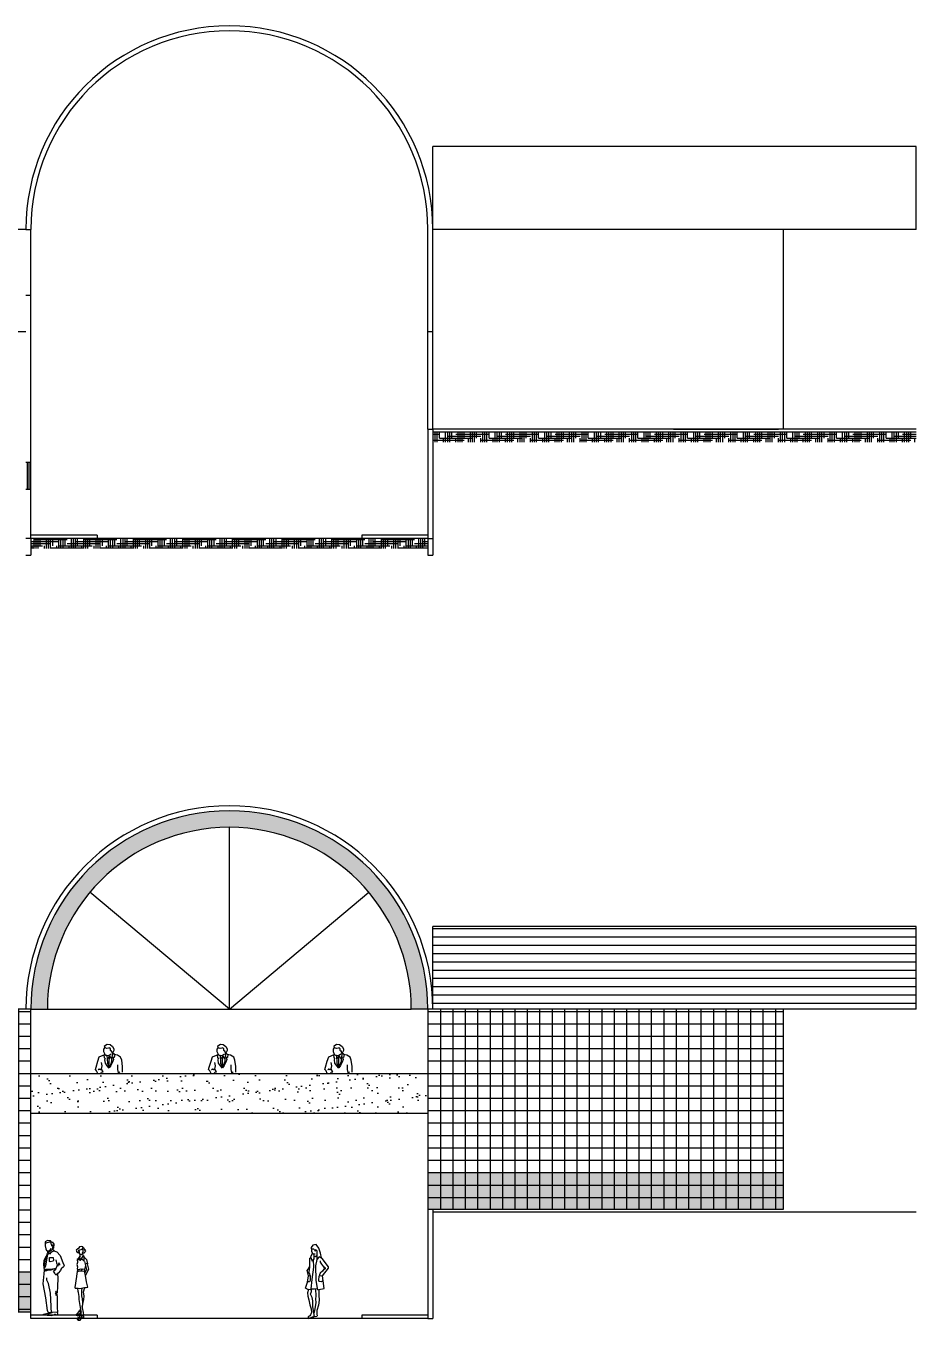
# Model space of a CAD drawing. Extents: x -151 to -2, y -18 to 162.
# Drawn here: x -46.49 to -19.58, y 43.12 to 82.25 of the extents above; entities that cross this region are included whole.
import ezdxf

# ---------------------------------------------------------------- set-up
doc = ezdxf.new("R2010")
doc.units = 0
doc.header["$MEASUREMENT"] = 0
for name, color, linetype in [('ALVENARIA', 7, 'CONTINUOUS'), ('ALVENARIA1', 44, 'CONTINUOUS'), ('ALVENARIA1A', 3, 'CONTINUOUS'), ('COBERTURA', 6, 'CONTINUOUS'), ('GENTE', 1, 'CONTINUOUS'), ('HATCH', 30, 'CONTINUOUS'), ('JAPOR', 142, 'CONTINUOUS')]:
    doc.layers.add(name, color=color, linetype=linetype)
pattern_1 = [(0, (-127.492145, -79.21783), (0.25, 0.0625), [1, -0.5]), (90, (-127.492145, -79.21783), (-0.0625, -0.25), [1, -0.5])]
pattern_2 = [(0, (-226.70202, -102.7953), (0, 0.375), []), (90, (-226.70202, -102.7953), (-0.375, 2e-17), [])]

msp = doc.modelspace()

# ---------------------------------------------------------------- hatches: boundary and pattern name
at = {"layer": 'ALVENARIA1A', "linetype": 'Continuous'}
msp.add_hatch(color=256, dxfattribs=at).paths.add_polyline_path([(-46.341, 52.518), (-45.841, 52.518, -1), (-34.841, 52.518), (-34.341, 52.518, 1)])
at = {"layer": 'COBERTURA', "linetype": 'Continuous'}
h = msp.add_hatch(dxfattribs=at)
h.set_pattern_fill('LINE', color=256, scale=2, style=0)
h.set_pattern_definition([(0, (-226.70202, -102.7953), (0, 0.25), [])])
h.paths.add_polyline_path([(-34.191, 55.018), (-34.191, 52.518), (-23.591, 52.518), (-19.583, 52.518), (-19.583, 55.018)])
at = {"layer": 'HATCH', "linetype": 'Continuous'}
h = msp.add_hatch(dxfattribs=at)
h.set_pattern_fill('HOUND', color=256, style=0)
h.set_pattern_definition(pattern_1)
h.paths.add_polyline_path([(-19.583, 69.96), (-34.191, 69.96), (-34.191, 69.66), (-19.583, 69.66)])
h = msp.add_hatch(dxfattribs=at)
h.set_pattern_fill('HOUND', color=256, style=0)
h.set_pattern_definition(pattern_1)
h.paths.add_polyline_path([(-34.341, 66.75), (-46.341, 66.75), (-46.341, 66.45), (-34.341, 66.45)])
h = msp.add_hatch(dxfattribs=at)
h.set_pattern_fill('NET', color=256, scale=3, style=0)
h.set_pattern_definition(pattern_2)
h.paths.add_polyline_path([(-46.341, 52.518), (-57.091, 52.518), (-57.091, 43.373), (-46.341, 43.373)])
h = msp.add_hatch(dxfattribs=at)
h.set_pattern_fill('NET', color=256, scale=3, style=0)
h.set_pattern_definition(pattern_2)
h.paths.add_polyline_path([(-34.341, 52.518), (-34.341, 46.473), (-23.591, 46.473), (-23.591, 52.518)])
h = msp.add_hatch(dxfattribs=at)
h.set_pattern_fill('AR-SAND', color=256, scale=0.3, style=0)
h.set_pattern_definition([(37.5, (-226.702, -102.7953), (-0.018898, 0.5780471), [0, -0.456, 0, -0.51, 0, -0.4875]), (7.5, (-226.702, -102.7953), (0.530933, 0.8466438), [0, -0.246, 0, -0.411, 0, -0.1575]), (327.5, (-227.071, -102.7953), (0.9342426, 0.0016977), [0, -0.15, 0, -0.54, 0, -0.705]), (317.5, (-227.071, -102.7953), (0.901838, 0.2633027), [0, -0.075, 0, -0.354, 0, -0.405])])
h.paths.add_polyline_path([(-46.341, 50.573), (-46.341, 49.373), (-34.341, 49.373), (-34.341, 50.573)])
for points in [[(-23.591, 47.58), (-34.341, 47.58), (-34.341, 46.473), (-23.591, 46.473)], [(-57.091, 44.58), (-57.091, 43.373), (-46.341, 43.373), (-46.341, 44.58)]]:
    msp.add_hatch(color=256, dxfattribs=at).paths.add_polyline_path(points)

# ---------------------------------------------------------------- linework, layer by layer
at = {"layer": 'ALVENARIA'}
for p, q in [((-46.341, 74.095), (-46.491, 74.095)), ((-46.341, 69.05), (-46.341, 74.095)), ((-46.491, 72.995), (-56.941, 72.995)), ((-34.191, 72.995), (-34.341, 72.995)), ((-34.341, 70.05), (-34.341, 72.995)), ((-34.191, 70.05), (-34.191, 72.995)), ((-34.341, 70.05), (-34.191, 70.05)), ((-19.583, 70.05), (-34.191, 70.05)), ((-46.341, 69.05), (-46.491, 69.05)), ((-46.341, 68.232), (-46.491, 68.232)), ((-46.341, 66.75), (-46.341, 68.232)), ((-46.341, 66.75), (-46.491, 66.75)), ((-46.341, 50.573), (-34.327, 50.573)), ((-46.341, 49.373), (-34.341, 49.373))]:
    msp.add_line(p, q, dxfattribs=at)
at = {"layer": 'ALVENARIA', "linetype": 'Continuous'}
for points in [[(-57.091, 43.373), (-46.341, 43.373), (-46.341, 52.518), (-57.091, 52.518)], [(-34.341, 46.473), (-23.591, 46.473), (-23.591, 52.518), (-34.341, 52.518)]]:
    msp.add_lwpolyline(points, close=True, dxfattribs=at)
at = {"layer": 'ALVENARIA1', "linetype": 'Continuous'}
for p, q in [((-46.341, 74.095), (-46.341, 76.095)), ((-46.341, 66.75), (-46.341, 66.25)), ((-34.341, 66.75), (-34.341, 66.25)), ((-34.191, 66.75), (-34.191, 66.25)), ((-46.491, 66.25), (-46.341, 66.25)), ((-34.341, 66.25), (-34.191, 66.25)), ((-46.341, 43.173), (-46.341, 43.373))]:
    msp.add_line(p, q, dxfattribs=at)
at = {"layer": 'ALVENARIA1'}
for p, q in [((-23.591, 70.05), (-23.591, 76.095)), ((-26.913, 70.05), (-23.741, 70.05)), ((-19.583, 69.96), (-34.191, 69.96)), ((-44.341, 66.85), (-46.341, 66.85)), ((-34.341, 66.75), (-46.341, 66.75)), ((-44.341, 66.85), (-44.341, 66.75)), ((-36.341, 66.85), (-36.341, 66.75)), ((-34.341, 66.85), (-36.341, 66.85)), ((-19.583, 46.383), (-34.191, 46.383)), ((-44.341, 43.273), (-46.341, 43.273)), ((-34.341, 43.173), (-46.341, 43.173)), ((-44.341, 43.273), (-44.341, 43.173)), ((-34.341, 43.273), (-36.341, 43.273)), ((-36.341, 43.273), (-36.341, 43.173))]:
    msp.add_line(p, q, dxfattribs=at)
at = {"layer": 'ALVENARIA1A', "linetype": 'Continuous'}
for p, q in [((-46.491, 76.095), (-46.341, 76.095)), ((-40.341, 52.518), (-40.341, 58.018)), ((-40.341, 52.518), (-44.554, 56.053)), ((-40.341, 52.518), (-36.127, 56.053)), ((-46.341, 52.518), (-45.841, 52.518)), ((-45.841, 52.518), (-34.841, 52.518)), ((-34.341, 52.518), (-34.841, 52.518))]:
    msp.add_line(p, q, dxfattribs=at)
at = {"layer": 'ALVENARIA1A'}
for p, q in [((-34.341, 72.995), (-34.341, 76.095)), ((-34.191, 72.995), (-34.191, 76.095)), ((-34.341, 72.995), (-34.341, 74.095)), ((-34.341, 73.15), (-34.341, 74.095)), ((-34.191, 72.995), (-34.191, 74.095)), ((-34.191, 73.15), (-34.191, 74.095)), ((-34.341, 70.05), (-34.341, 66.75)), ((-34.191, 70.05), (-34.191, 66.75)), ((-34.341, 66.75), (-34.191, 66.75)), ((-34.341, 46.473), (-34.341, 43.173)), ((-34.191, 46.473), (-34.191, 43.173)), ((-34.341, 43.173), (-34.191, 43.173))]:
    msp.add_line(p, q, dxfattribs=at)
at = {"layer": 'ALVENARIA1A', "linetype": 'Continuous'}
for centre, radius in [((-40.341, 76.095), 6.15), ((-40.341, 76.095), 6), ((-40.341, 52.518), 6.15), ((-40.341, 52.518), 6), ((-40.341, 52.518), 5.5)]:
    msp.add_arc(centre, radius, 0, 180, dxfattribs=at)
at = {"layer": 'COBERTURA'}
for p, q in [((-19.583, 78.595), (-34.191, 78.595)), ((-19.583, 76.095), (-19.583, 78.595)), ((-46.491, 76.095), (-62.091, 76.095)), ((-19.583, 76.095), (-34.191, 76.095)), ((-19.583, 55.018), (-34.191, 55.018)), ((-19.583, 52.518), (-19.583, 55.018)), ((-19.583, 52.518), (-23.591, 52.518))]:
    msp.add_line(p, q, dxfattribs=at)
at = {"layer": 'COBERTURA', "linetype": 'Continuous'}
for p, q in [((-34.191, 76.095), (-34.191, 78.595)), ((-34.191, 52.518), (-34.191, 55.018))]:
    msp.add_line(p, q, dxfattribs=at)
at = {"layer": 'GENTE'}
for p, q in [((-44.106, 51.364), (-44.142, 51.311)), ((-44.142, 51.311), (-44.142, 51.241)), ((-44.115, 51.417), (-44.036, 51.462)), ((-44.097, 51.347), (-44.115, 51.417)), ((-44.044, 51.329), (-44.097, 51.347)), ((-43.991, 51.338), (-44.044, 51.329)), ((-44.036, 51.462), (-43.947, 51.453)), ((-43.956, 51.356), (-43.991, 51.338)), ((-43.929, 51.32), (-43.956, 51.356)), ((-43.947, 51.453), (-43.868, 51.391)), ((-43.929, 51.267), (-43.929, 51.32)), ((-43.912, 51.25), (-43.929, 51.267)), ((-43.912, 51.267), (-43.912, 51.25)), ((-43.894, 51.241), (-43.912, 51.267)), ((-43.868, 51.391), (-43.832, 51.32)), ((-43.832, 51.267), (-43.868, 51.188)), ((-43.832, 51.32), (-43.832, 51.267)), ((-40.683, 51.364), (-40.719, 51.311)), ((-40.719, 51.311), (-40.719, 51.241)), ((-40.692, 51.417), (-40.612, 51.462)), ((-40.674, 51.347), (-40.692, 51.417)), ((-40.621, 51.329), (-40.674, 51.347)), ((-40.568, 51.338), (-40.621, 51.329)), ((-40.612, 51.462), (-40.524, 51.453)), ((-40.533, 51.356), (-40.568, 51.338)), ((-40.506, 51.32), (-40.533, 51.356)), ((-40.524, 51.453), (-40.445, 51.391)), ((-40.506, 51.267), (-40.506, 51.32)), ((-40.489, 51.25), (-40.506, 51.267)), ((-40.489, 51.267), (-40.489, 51.25)), ((-40.471, 51.241), (-40.489, 51.267)), ((-40.445, 51.391), (-40.409, 51.32)), ((-40.409, 51.267), (-40.445, 51.188)), ((-40.409, 51.32), (-40.409, 51.267)), ((-37.168, 51.364), (-37.204, 51.311)), ((-37.204, 51.311), (-37.204, 51.241)), ((-37.177, 51.417), (-37.098, 51.462)), ((-37.16, 51.347), (-37.177, 51.417)), ((-37.107, 51.329), (-37.16, 51.347)), ((-37.054, 51.338), (-37.107, 51.329)), ((-37.098, 51.462), (-37.009, 51.453)), ((-37.018, 51.356), (-37.054, 51.338)), ((-36.992, 51.32), (-37.018, 51.356)), ((-37.009, 51.453), (-36.93, 51.391)), ((-36.992, 51.267), (-36.992, 51.32)), ((-36.974, 51.25), (-36.992, 51.267)), ((-36.974, 51.267), (-36.974, 51.25)), ((-36.956, 51.241), (-36.974, 51.267)), ((-36.93, 51.391), (-36.895, 51.32)), ((-36.895, 51.267), (-36.93, 51.188)), ((-36.895, 51.32), (-36.895, 51.267)), ((-44.371, 50.772), (-44.318, 50.949)), ((-44.318, 50.949), (-44.274, 51.082)), ((-44.274, 51.082), (-44.106, 51.152)), ((-44.186, 50.808), (-44.203, 50.905)), ((-44.142, 51.241), (-44.106, 51.161)), ((-44.115, 51.152), (-44.133, 51.126)), ((-44.133, 51.126), (-44.124, 51.055)), ((-44.124, 51.055), (-44.097, 51.029)), ((-44.097, 51.029), (-44.115, 50.993)), ((-44.115, 50.993), (-44.097, 50.887)), ((-44.106, 51.152), (-44.071, 51.135)), ((-44.097, 50.887), (-44.044, 50.808)), ((-44.071, 51.135), (-44.044, 51.126)), ((-44.044, 51.126), (-43.983, 51.117)), ((-44.044, 51.126), (-44.027, 50.887)), ((-43.965, 51.099), (-44.036, 51.02)), ((-44.027, 50.887), (-43.974, 50.755)), ((-43.983, 51.117), (-43.912, 51.17)), ((-43.974, 50.905), (-43.965, 51.099)), ((-43.974, 50.746), (-43.974, 50.905)), ((-43.965, 51.099), (-43.903, 51.02)), ((-43.903, 50.94), (-43.938, 50.843)), ((-43.868, 50.914), (-43.921, 50.817)), ((-43.876, 51.143), (-43.903, 51.037)), ((-43.903, 51.037), (-43.903, 50.94)), ((-43.894, 51.223), (-43.894, 51.241)), ((-43.876, 51.196), (-43.894, 51.223)), ((-43.885, 51.214), (-43.876, 51.143)), ((-43.815, 51.152), (-43.885, 51.214)), ((-43.841, 51.002), (-43.868, 50.914)), ((-43.823, 51.064), (-43.859, 51.055)), ((-43.859, 51.055), (-43.841, 51.002)), ((-43.806, 51.152), (-43.823, 51.064)), ((-43.726, 51.126), (-43.815, 51.152)), ((-43.629, 51.073), (-43.726, 51.126)), ((-43.594, 50.976), (-43.629, 51.073)), ((-43.567, 50.79), (-43.594, 50.976)), ((-40.948, 50.772), (-40.895, 50.949)), ((-40.895, 50.949), (-40.851, 51.082)), ((-40.851, 51.082), (-40.683, 51.152)), ((-40.763, 50.808), (-40.78, 50.905)), ((-40.719, 51.241), (-40.683, 51.161)), ((-40.692, 51.152), (-40.71, 51.126)), ((-40.71, 51.126), (-40.701, 51.055)), ((-40.701, 51.055), (-40.674, 51.029)), ((-40.674, 51.029), (-40.692, 50.993)), ((-40.692, 50.993), (-40.674, 50.887)), ((-40.683, 51.152), (-40.648, 51.135)), ((-40.674, 50.887), (-40.621, 50.808)), ((-40.648, 51.135), (-40.621, 51.126)), ((-40.621, 51.126), (-40.559, 51.117)), ((-40.621, 51.126), (-40.604, 50.887)), ((-40.542, 51.099), (-40.612, 51.02)), ((-40.604, 50.887), (-40.551, 50.755)), ((-40.559, 51.117), (-40.489, 51.17)), ((-40.551, 50.905), (-40.542, 51.099)), ((-40.551, 50.746), (-40.551, 50.905)), ((-40.542, 51.099), (-40.48, 51.02)), ((-40.48, 50.94), (-40.515, 50.843)), ((-40.445, 50.914), (-40.498, 50.817)), ((-40.453, 51.143), (-40.48, 51.037)), ((-40.48, 51.037), (-40.48, 50.94)), ((-40.471, 51.223), (-40.471, 51.241)), ((-40.453, 51.196), (-40.471, 51.223)), ((-40.462, 51.214), (-40.453, 51.143)), ((-40.392, 51.152), (-40.462, 51.214)), ((-40.418, 51.002), (-40.445, 50.914)), ((-40.4, 51.064), (-40.436, 51.055)), ((-40.436, 51.055), (-40.418, 51.002)), ((-40.383, 51.152), (-40.4, 51.064)), ((-40.303, 51.126), (-40.392, 51.152)), ((-40.206, 51.073), (-40.303, 51.126)), ((-40.171, 50.976), (-40.206, 51.073)), ((-40.144, 50.79), (-40.171, 50.976)), ((-37.434, 50.772), (-37.381, 50.949)), ((-37.381, 50.949), (-37.336, 51.082)), ((-37.336, 51.082), (-37.168, 51.152)), ((-37.248, 50.808), (-37.266, 50.905)), ((-37.204, 51.241), (-37.168, 51.161)), ((-37.177, 51.152), (-37.195, 51.126)), ((-37.195, 51.126), (-37.186, 51.055)), ((-37.186, 51.055), (-37.16, 51.029)), ((-37.16, 51.029), (-37.177, 50.993)), ((-37.177, 50.993), (-37.16, 50.887)), ((-37.168, 51.152), (-37.133, 51.135)), ((-37.16, 50.887), (-37.107, 50.808)), ((-37.133, 51.135), (-37.107, 51.126)), ((-37.107, 51.126), (-37.045, 51.117)), ((-37.107, 51.126), (-37.089, 50.887)), ((-37.027, 51.099), (-37.098, 51.02)), ((-37.089, 50.887), (-37.036, 50.755)), ((-37.045, 51.117), (-36.974, 51.17)), ((-37.036, 50.905), (-37.027, 51.099)), ((-37.036, 50.746), (-37.036, 50.905)), ((-37.027, 51.099), (-36.965, 51.02)), ((-36.965, 50.94), (-37.001, 50.843)), ((-36.93, 50.914), (-36.983, 50.817)), ((-36.939, 51.143), (-36.965, 51.037)), ((-36.965, 51.037), (-36.965, 50.94)), ((-36.956, 51.223), (-36.956, 51.241)), ((-36.939, 51.196), (-36.956, 51.223)), ((-36.948, 51.214), (-36.939, 51.143)), ((-36.877, 51.152), (-36.948, 51.214)), ((-36.903, 51.002), (-36.93, 50.914)), ((-36.886, 51.064), (-36.921, 51.055)), ((-36.921, 51.055), (-36.903, 51.002)), ((-36.868, 51.152), (-36.886, 51.064)), ((-36.789, 51.126), (-36.877, 51.152)), ((-36.691, 51.073), (-36.789, 51.126)), ((-36.656, 50.976), (-36.691, 51.073)), ((-36.629, 50.79), (-36.656, 50.976)), ((-44.389, 50.693), (-44.371, 50.772)), ((-44.354, 50.657), (-44.389, 50.693)), ((-44.318, 50.578), (-44.354, 50.657)), ((-44.301, 50.684), (-44.274, 50.719)), ((-44.248, 50.693), (-44.301, 50.684)), ((-44.274, 50.719), (-44.203, 50.71)), ((-44.239, 50.684), (-44.248, 50.693)), ((-44.203, 50.71), (-44.239, 50.684)), ((-44.221, 50.578), (-44.203, 50.613)), ((-44.203, 50.71), (-44.186, 50.808)), ((-44.15, 50.622), (-44.203, 50.71)), ((-44.203, 50.613), (-44.15, 50.622)), ((-44.044, 50.808), (-43.983, 50.737)), ((-43.938, 50.843), (-43.974, 50.746)), ((-43.921, 50.817), (-43.974, 50.746)), ((-43.709, 50.702), (-43.709, 50.843)), ((-43.691, 50.604), (-43.709, 50.702)), ((-43.691, 50.587), (-43.647, 50.631)), ((-43.691, 50.587), (-43.691, 50.604)), ((-43.567, 50.613), (-43.567, 50.79)), ((-40.966, 50.693), (-40.948, 50.772)), ((-40.931, 50.657), (-40.966, 50.693)), ((-40.895, 50.578), (-40.931, 50.657)), ((-40.878, 50.684), (-40.851, 50.719)), ((-40.825, 50.693), (-40.878, 50.684)), ((-40.851, 50.719), (-40.78, 50.71)), ((-40.816, 50.684), (-40.825, 50.693)), ((-40.78, 50.71), (-40.816, 50.684)), ((-40.798, 50.578), (-40.78, 50.613)), ((-40.78, 50.71), (-40.763, 50.808)), ((-40.727, 50.622), (-40.78, 50.71)), ((-40.78, 50.613), (-40.727, 50.622)), ((-40.621, 50.808), (-40.559, 50.737)), ((-40.515, 50.843), (-40.551, 50.746)), ((-40.498, 50.817), (-40.551, 50.746)), ((-40.286, 50.702), (-40.286, 50.843)), ((-40.268, 50.604), (-40.286, 50.702)), ((-40.268, 50.587), (-40.224, 50.631)), ((-40.268, 50.587), (-40.268, 50.604)), ((-40.144, 50.613), (-40.144, 50.79)), ((-37.451, 50.693), (-37.434, 50.772)), ((-37.416, 50.657), (-37.451, 50.693)), ((-37.381, 50.578), (-37.416, 50.657)), ((-37.363, 50.684), (-37.336, 50.719)), ((-37.31, 50.693), (-37.363, 50.684)), ((-37.336, 50.719), (-37.266, 50.71)), ((-37.301, 50.684), (-37.31, 50.693)), ((-37.266, 50.71), (-37.301, 50.684)), ((-37.283, 50.578), (-37.266, 50.613)), ((-37.266, 50.71), (-37.248, 50.808)), ((-37.213, 50.622), (-37.266, 50.71)), ((-37.266, 50.613), (-37.213, 50.622)), ((-37.107, 50.808), (-37.045, 50.737)), ((-37.001, 50.843), (-37.036, 50.746)), ((-36.983, 50.817), (-37.036, 50.746)), ((-36.771, 50.702), (-36.771, 50.843)), ((-36.753, 50.604), (-36.771, 50.702)), ((-36.753, 50.587), (-36.709, 50.631)), ((-36.753, 50.587), (-36.753, 50.604)), ((-36.629, 50.613), (-36.629, 50.79)), ((-45.84, 45.524), (-45.91, 45.487)), ((-45.91, 45.487), (-45.91, 45.44)), ((-45.91, 45.44), (-45.877, 45.454)), ((-45.905, 45.44), (-45.91, 45.365)), ((-45.877, 45.454), (-45.779, 45.491)), ((-45.751, 45.515), (-45.84, 45.524)), ((-45.779, 45.491), (-45.723, 45.487)), ((-45.723, 45.487), (-45.751, 45.515)), ((-45.723, 45.482), (-45.694, 45.491)), ((-45.723, 45.454), (-45.723, 45.482)), ((-45.723, 45.416), (-45.723, 45.454)), ((-45.708, 45.393), (-45.723, 45.416)), ((-45.704, 45.355), (-45.708, 45.393)), ((-45.694, 45.491), (-45.648, 45.421)), ((-45.648, 45.421), (-45.657, 45.309)), ((-37.813, 45.388), (-37.871, 45.312)), ((-37.715, 45.405), (-37.813, 45.388)), ((-37.634, 45.295), (-37.715, 45.405)), ((-45.943, 44.92), (-45.882, 45.051)), ((-45.882, 45.051), (-45.919, 44.915)), ((-45.91, 45.365), (-45.887, 45.276)), ((-45.891, 44.76), (-45.84, 45.051)), ((-45.887, 45.276), (-45.863, 45.229)), ((-45.849, 45.112), (-45.882, 45.051)), ((-45.863, 45.229), (-45.83, 45.215)), ((-45.83, 45.102), (-45.849, 45.112)), ((-45.844, 45.116), (-45.84, 45.149)), ((-45.84, 45.149), (-45.821, 45.168)), ((-45.84, 45.051), (-45.83, 45.102)), ((-45.807, 45.159), (-45.835, 45.154)), ((-45.807, 45.121), (-45.835, 45.102)), ((-45.83, 45.21), (-45.755, 45.238)), ((-45.83, 45.159), (-45.83, 45.21)), ((-45.821, 45.168), (-45.727, 45.238)), ((-45.793, 45.145), (-45.807, 45.159)), ((-45.807, 45.159), (-45.807, 45.121)), ((-45.779, 45.116), (-45.793, 45.145)), ((-45.723, 45.173), (-45.779, 45.116)), ((-45.779, 45.009), (-45.662, 45.018)), ((-45.774, 44.896), (-45.779, 45.009)), ((-45.755, 45.238), (-45.723, 45.29)), ((-45.727, 45.238), (-45.676, 45.252)), ((-45.643, 45.21), (-45.723, 45.173)), ((-45.685, 45.384), (-45.704, 45.355)), ((-45.671, 45.379), (-45.685, 45.384)), ((-45.685, 45.29), (-45.68, 45.313)), ((-45.657, 45.309), (-45.685, 45.262)), ((-45.685, 45.262), (-45.685, 45.29)), ((-45.68, 45.257), (-45.685, 45.262)), ((-45.68, 45.313), (-45.671, 45.379)), ((-45.68, 45.252), (-45.68, 45.257)), ((-45.676, 45.252), (-45.648, 45.234)), ((-45.662, 45.018), (-45.652, 44.929)), ((-45.648, 45.234), (-45.643, 45.21)), ((-45.643, 45.215), (-45.558, 45.182)), ((-45.558, 45.182), (-45.455, 45.079)), ((-45.455, 45.079), (-45.371, 44.859)), ((-44.952, 45.27), (-44.966, 45.239)), ((-44.966, 45.239), (-44.959, 45.211)), ((-44.959, 45.211), (-44.959, 45.19)), ((-44.959, 45.19), (-44.945, 45.176)), ((-44.942, 45.26), (-44.952, 45.27)), ((-44.945, 45.176), (-44.917, 45.183)), ((-44.935, 45.273), (-44.942, 45.26)), ((-44.914, 45.273), (-44.935, 45.273)), ((-44.889, 45.013), (-44.924, 44.93)), ((-44.917, 45.183), (-44.917, 45.155)), ((-44.917, 45.155), (-44.907, 45.152)), ((-44.872, 45.336), (-44.914, 45.273)), ((-44.907, 45.152), (-44.893, 45.169)), ((-44.893, 45.211), (-44.886, 45.232)), ((-44.869, 45.19), (-44.893, 45.211)), ((-44.893, 45.169), (-44.872, 45.166)), ((-44.851, 45.062), (-44.889, 45.013)), ((-44.886, 45.232), (-44.789, 45.27)), ((-44.879, 45.166), (-44.879, 45.148)), ((-44.879, 45.148), (-44.862, 45.11)), ((-44.806, 45.35), (-44.872, 45.336)), ((-44.872, 45.166), (-44.869, 45.19)), ((-44.872, 44.944), (-44.848, 45.048)), ((-44.765, 45.055), (-44.865, 44.926)), ((-44.862, 45.11), (-44.817, 45.103)), ((-44.848, 45.048), (-44.855, 45.11)), ((-44.817, 45.103), (-44.785, 45.121)), ((-44.768, 45.332), (-44.806, 45.35)), ((-44.789, 45.27), (-44.758, 45.308)), ((-44.785, 45.121), (-44.771, 45.142)), ((-44.758, 45.246), (-44.782, 45.273)), ((-44.782, 45.128), (-44.765, 45.079)), ((-44.778, 45.159), (-44.761, 45.194)), ((-44.771, 45.138), (-44.778, 45.159)), ((-44.761, 45.142), (-44.771, 45.138)), ((-44.758, 45.308), (-44.768, 45.332)), ((-44.733, 45.055), (-44.768, 45.076)), ((-44.765, 45.079), (-44.765, 45.055)), ((-44.761, 45.194), (-44.758, 45.246)), ((-44.726, 45.145), (-44.761, 45.142)), ((-44.758, 45.308), (-44.744, 45.305)), ((-44.744, 45.305), (-44.73, 45.263)), ((-44.726, 45.017), (-44.733, 45.055)), ((-44.733, 44.912), (-44.726, 45.017)), ((-44.73, 45.263), (-44.716, 45.246)), ((-44.695, 45.187), (-44.726, 45.159)), ((-44.726, 45.159), (-44.726, 45.145)), ((-44.723, 45.017), (-44.657, 44.954)), ((-44.716, 45.246), (-44.699, 45.253)), ((-44.699, 45.235), (-44.709, 45.225)), ((-44.709, 45.225), (-44.705, 45.218)), ((-44.705, 45.218), (-44.688, 45.218)), ((-44.699, 45.253), (-44.699, 45.235)), ((-44.688, 45.218), (-44.695, 45.187)), ((-37.912, 44.994), (-37.877, 45.012)), ((-37.906, 44.757), (-37.912, 44.994)), ((-37.877, 45.017), (-37.865, 45.069)), ((-37.877, 45.012), (-37.842, 44.902)), ((-37.871, 45.312), (-37.865, 45.272)), ((-37.865, 45.272), (-37.802, 45.272)), ((-37.865, 45.069), (-37.831, 45.133)), ((-37.854, 45.266), (-37.854, 45.203)), ((-37.854, 45.203), (-37.831, 45.133)), ((-37.831, 45.133), (-37.802, 45.127)), ((-37.808, 45.127), (-37.744, 45.127)), ((-37.802, 45.272), (-37.767, 45.249)), ((-37.802, 45.127), (-37.784, 45.064)), ((-37.784, 45.064), (-37.784, 44.977)), ((-37.784, 45.058), (-37.75, 45.046)), ((-37.767, 45.249), (-37.75, 45.208)), ((-37.75, 45.208), (-37.715, 45.255)), ((-37.75, 45.046), (-37.698, 45.075)), ((-37.715, 45.255), (-37.698, 45.203)), ((-37.698, 45.203), (-37.692, 45.058)), ((-37.698, 45.075), (-37.692, 45.035)), ((-37.622, 45.035), (-37.698, 44.954)), ((-37.692, 45.035), (-37.692, 44.977)), ((-37.588, 45.145), (-37.634, 45.295)), ((-37.536, 44.983), (-37.622, 45.035)), ((-37.553, 45), (-37.588, 45.145)), ((-45.948, 44.788), (-45.943, 44.92)), ((-45.924, 44.634), (-45.948, 44.788)), ((-45.919, 44.915), (-45.943, 44.756)), ((-45.943, 44.756), (-45.924, 44.69)), ((-45.938, 44.516), (-45.924, 44.634)), ((-45.905, 44.601), (-45.929, 44.61)), ((-45.924, 44.69), (-45.891, 44.76)), ((-45.924, 44.634), (-45.919, 44.643)), ((-45.919, 44.643), (-45.882, 44.657)), ((-45.873, 44.648), (-45.91, 44.638)), ((-45.91, 44.638), (-45.905, 44.61)), ((-45.905, 44.61), (-45.868, 44.62)), ((-45.854, 44.615), (-45.905, 44.601)), ((-45.882, 44.657), (-45.873, 44.657)), ((-45.873, 44.657), (-45.76, 44.666)), ((-45.868, 44.62), (-45.873, 44.648)), ((-45.737, 44.634), (-45.854, 44.624)), ((-45.854, 44.624), (-45.854, 44.615)), ((-45.755, 44.882), (-45.774, 44.896)), ((-45.76, 44.666), (-45.629, 44.685)), ((-45.662, 44.901), (-45.755, 44.882)), ((-45.657, 44.657), (-45.737, 44.634)), ((-45.652, 44.929), (-45.662, 44.901)), ((-45.582, 44.666), (-45.657, 44.657)), ((-45.652, 44.601), (-45.587, 44.657)), ((-45.629, 44.685), (-45.573, 44.695)), ((-45.587, 44.657), (-45.558, 44.741)), ((-45.544, 44.807), (-45.577, 44.943)), ((-45.558, 44.741), (-45.535, 44.774)), ((-45.516, 44.812), (-45.544, 44.807)), ((-45.535, 44.774), (-45.526, 44.756)), ((-45.526, 44.756), (-45.521, 44.784)), ((-45.521, 44.784), (-45.455, 44.807)), ((-45.479, 44.849), (-45.516, 44.812)), ((-45.441, 44.624), (-45.512, 44.545)), ((-45.507, 44.802), (-45.479, 44.849)), ((-45.455, 44.807), (-45.507, 44.802)), ((-45.427, 44.671), (-45.441, 44.624)), ((-45.352, 44.732), (-45.427, 44.671)), ((-45.371, 44.859), (-45.338, 44.77)), ((-45.338, 44.77), (-45.352, 44.732)), ((-44.935, 44.864), (-44.955, 44.798)), ((-44.955, 44.798), (-44.935, 44.735)), ((-44.907, 44.975), (-44.938, 44.951)), ((-44.938, 44.951), (-44.935, 44.864)), ((-44.935, 44.735), (-44.938, 44.676)), ((-44.938, 44.676), (-44.917, 44.649)), ((-44.928, 44.593), (-44.917, 44.645)), ((-44.924, 44.93), (-44.889, 44.968)), ((-44.917, 44.645), (-44.834, 44.669)), ((-44.889, 44.968), (-44.865, 44.93)), ((-44.813, 44.603), (-44.879, 44.596)), ((-44.865, 44.926), (-44.872, 44.944)), ((-44.865, 44.93), (-44.799, 44.975)), ((-44.834, 44.669), (-44.799, 44.649)), ((-44.82, 44.666), (-44.768, 44.669)), ((-44.799, 44.649), (-44.82, 44.603)), ((-44.719, 44.59), (-44.813, 44.603)), ((-44.799, 44.975), (-44.733, 44.912)), ((-44.768, 44.669), (-44.716, 44.659)), ((-44.688, 44.774), (-44.719, 44.655)), ((-44.716, 44.659), (-44.719, 44.59)), ((-44.66, 44.652), (-44.709, 44.551)), ((-44.692, 44.808), (-44.705, 44.895)), ((-44.695, 44.808), (-44.66, 44.652)), ((-44.667, 44.819), (-44.692, 44.808)), ((-44.598, 44.662), (-44.692, 44.468)), ((-44.626, 44.819), (-44.667, 44.819)), ((-44.657, 44.954), (-44.626, 44.819)), ((-44.636, 44.819), (-44.598, 44.662)), ((-37.993, 44.618), (-37.952, 44.67)), ((-37.97, 44.554), (-37.993, 44.618)), ((-37.952, 44.67), (-37.906, 44.757)), ((-37.941, 44.554), (-37.923, 44.635)), ((-37.923, 44.635), (-37.906, 44.745)), ((-37.802, 44.722), (-37.848, 44.352)), ((-37.842, 44.902), (-37.808, 44.942)), ((-37.784, 44.977), (-37.808, 44.948)), ((-37.808, 44.942), (-37.802, 44.722)), ((-37.698, 44.954), (-37.732, 44.757)), ((-37.732, 44.757), (-37.727, 44.329)), ((-37.599, 44.913), (-37.593, 44.873)), ((-37.593, 44.873), (-37.559, 44.815)), ((-37.559, 44.815), (-37.466, 44.693)), ((-37.345, 44.728), (-37.536, 44.983)), ((-37.53, 44.456), (-37.339, 44.693)), ((-37.466, 44.693), (-37.524, 44.601)), ((-37.484, 44.693), (-37.426, 44.693)), ((-37.478, 44.693), (-37.449, 44.728)), ((-37.478, 44.693), (-37.455, 44.653)), ((-37.339, 44.693), (-37.345, 44.728)), ((-45.966, 44.221), (-45.938, 44.516)), ((-45.891, 43.79), (-45.966, 44.221)), ((-45.854, 44.324), (-45.858, 44.399)), ((-45.807, 44.226), (-45.854, 44.324)), ((-45.751, 43.931), (-45.807, 44.226)), ((-45.615, 44.545), (-45.652, 44.601)), ((-45.587, 44.479), (-45.615, 44.545)), ((-45.512, 44.545), (-45.587, 44.479)), ((-45.53, 44.376), (-45.54, 44.146)), ((-45.535, 44.531), (-45.53, 44.376)), ((-44.959, 44.444), (-45.008, 44.107)), ((-44.952, 44.534), (-44.959, 44.444)), ((-44.942, 44.576), (-44.952, 44.534)), ((-44.924, 44.593), (-44.942, 44.576)), ((-44.907, 44.586), (-44.928, 44.593)), ((-44.879, 44.596), (-44.907, 44.586)), ((-44.705, 44.551), (-44.719, 44.59)), ((-44.692, 44.465), (-44.705, 44.551)), ((-44.657, 44.281), (-44.692, 44.465)), ((-44.615, 44.121), (-44.657, 44.281)), ((-38.039, 44.086), (-37.975, 44.271)), ((-37.975, 44.271), (-37.952, 44.462)), ((-37.918, 44.282), (-37.975, 44.277)), ((-37.929, 44.554), (-37.97, 44.554)), ((-37.952, 44.462), (-37.97, 44.554)), ((-37.958, 44.462), (-37.894, 44.468)), ((-37.906, 44.525), (-37.929, 44.554)), ((-37.9, 44.317), (-37.918, 44.282)), ((-37.9, 44.468), (-37.906, 44.525)), ((-37.894, 44.468), (-37.9, 44.317)), ((-37.848, 44.352), (-37.877, 44.068)), ((-37.727, 44.329), (-37.686, 44.074)), ((-37.64, 44.45), (-37.646, 44.329)), ((-37.646, 44.329), (-37.634, 44.3)), ((-37.617, 44.462), (-37.64, 44.45)), ((-37.524, 44.456), (-37.634, 44.45)), ((-37.634, 44.3), (-37.553, 44.288)), ((-37.611, 44.491), (-37.617, 44.462)), ((-37.593, 44.537), (-37.611, 44.491)), ((-37.524, 44.601), (-37.593, 44.537)), ((-37.553, 44.288), (-37.501, 44.323)), ((-37.501, 44.306), (-37.53, 44.456)), ((-37.478, 44.08), (-37.501, 44.306)), ((-45.723, 43.546), (-45.751, 43.931)), ((-45.573, 43.94), (-45.605, 43.912)), ((-45.605, 43.912), (-45.568, 43.921)), ((-45.591, 43.982), (-45.573, 43.94)), ((-45.549, 43.949), (-45.591, 43.982)), ((-45.573, 43.87), (-45.554, 43.921)), ((-45.568, 43.921), (-45.573, 43.87)), ((-45.554, 43.921), (-45.549, 43.799)), ((-45.54, 44.146), (-45.549, 43.949)), ((-45.008, 44.107), (-45.001, 44.083)), ((-45.001, 44.083), (-44.914, 44.083)), ((-44.914, 43.982), (-44.921, 44.086)), ((-44.914, 44.083), (-44.858, 44.079)), ((-44.9, 43.954), (-44.914, 43.982)), ((-44.883, 43.836), (-44.9, 43.954)), ((-44.883, 43.749), (-44.883, 43.836)), ((-44.858, 44.079), (-44.716, 44.103)), ((-44.806, 44.017), (-44.813, 43.975)), ((-44.813, 43.975), (-44.813, 43.85)), ((-44.813, 43.85), (-44.785, 43.763)), ((-44.803, 44.086), (-44.806, 44.017)), ((-44.747, 43.975), (-44.712, 44.103)), ((-44.733, 43.847), (-44.747, 43.975)), ((-44.74, 43.749), (-44.733, 43.847)), ((-44.716, 44.103), (-44.664, 44.103)), ((-44.664, 44.103), (-44.615, 44.121)), ((-37.952, 44.039), (-38.039, 44.086)), ((-37.952, 44.045), (-37.975, 43.941)), ((-37.975, 43.941), (-37.97, 43.848)), ((-37.97, 43.848), (-37.935, 43.739)), ((-37.889, 44.039), (-37.952, 44.045)), ((-37.877, 44.068), (-37.889, 44.039)), ((-37.883, 43.906), (-37.86, 43.982)), ((-37.837, 43.808), (-37.883, 43.906)), ((-37.854, 44.063), (-37.877, 44.068)), ((-37.86, 43.982), (-37.854, 44.063)), ((-37.854, 44.068), (-37.784, 44.063)), ((-37.784, 44.063), (-37.686, 44.074)), ((-37.732, 44.063), (-37.692, 44.08)), ((-37.727, 43.999), (-37.732, 44.063)), ((-37.715, 43.918), (-37.727, 43.999)), ((-37.727, 43.75), (-37.721, 43.854)), ((-37.721, 43.854), (-37.715, 43.918)), ((-37.692, 44.08), (-37.68, 44.045)), ((-37.68, 44.045), (-37.64, 44.039)), ((-37.64, 44.045), (-37.478, 44.08)), ((-37.64, 44.039), (-37.634, 43.877)), ((-37.634, 43.877), (-37.622, 43.727)), ((-45.835, 43.41), (-45.891, 43.79)), ((-45.723, 43.467), (-45.723, 43.546)), ((-45.713, 43.396), (-45.723, 43.467)), ((-45.549, 43.799), (-45.549, 43.509)), ((-45.549, 43.509), (-45.535, 43.354)), ((-44.837, 43.499), (-44.883, 43.749)), ((-44.865, 43.409), (-44.834, 43.472)), ((-44.82, 43.392), (-44.837, 43.499)), ((-44.785, 43.763), (-44.778, 43.645)), ((-44.785, 43.513), (-44.74, 43.749)), ((-44.778, 43.645), (-44.785, 43.492)), ((-44.785, 43.492), (-44.758, 43.35)), ((-37.935, 43.739), (-37.912, 43.582)), ((-37.912, 43.582), (-37.871, 43.461)), ((-37.871, 43.461), (-37.86, 43.351)), ((-37.813, 43.704), (-37.837, 43.808)), ((-37.813, 43.519), (-37.813, 43.704)), ((-37.779, 43.287), (-37.813, 43.519)), ((-37.767, 43.357), (-37.744, 43.467)), ((-37.744, 43.467), (-37.715, 43.652)), ((-37.715, 43.652), (-37.727, 43.75)), ((-37.651, 43.571), (-37.698, 43.409)), ((-37.622, 43.727), (-37.651, 43.571)), ((-45.957, 43.303), (-45.83, 43.331)), ((-45.957, 43.27), (-45.957, 43.303)), ((-45.84, 43.274), (-45.957, 43.27)), ((-45.844, 43.274), (-45.718, 43.265)), ((-45.83, 43.303), (-45.84, 43.274)), ((-45.821, 43.359), (-45.835, 43.41)), ((-45.83, 43.331), (-45.812, 43.354)), ((-45.708, 43.34), (-45.83, 43.303)), ((-45.812, 43.359), (-45.821, 43.359)), ((-45.812, 43.354), (-45.727, 43.354)), ((-45.727, 43.354), (-45.708, 43.354)), ((-45.718, 43.265), (-45.648, 43.284)), ((-45.713, 43.359), (-45.713, 43.396)), ((-45.535, 43.354), (-45.713, 43.359)), ((-45.708, 43.354), (-45.708, 43.34)), ((-45.648, 43.284), (-45.619, 43.303)), ((-45.619, 43.303), (-45.596, 43.303)), ((-45.596, 43.303), (-45.591, 43.284)), ((-45.591, 43.284), (-45.535, 43.279)), ((-45.53, 43.312), (-45.535, 43.354)), ((-45.535, 43.279), (-45.53, 43.312)), ((-44.966, 43.288), (-44.935, 43.322)), ((-44.959, 43.256), (-44.966, 43.288)), ((-44.914, 43.242), (-44.959, 43.256)), ((-44.935, 43.291), (-44.955, 43.288)), ((-44.955, 43.288), (-44.955, 43.27)), ((-44.955, 43.27), (-44.935, 43.26)), ((-44.935, 43.322), (-44.914, 43.315)), ((-44.91, 43.277), (-44.935, 43.291)), ((-44.935, 43.26), (-44.91, 43.277)), ((-44.935, 43.135), (-44.935, 43.145)), ((-44.935, 43.145), (-44.883, 43.135)), ((-44.917, 43.121), (-44.935, 43.135)), ((-44.931, 43.322), (-44.876, 43.385)), ((-44.917, 43.187), (-44.931, 43.173)), ((-44.931, 43.173), (-44.914, 43.159)), ((-44.917, 43.159), (-44.921, 43.145)), ((-44.886, 43.204), (-44.917, 43.187)), ((-44.886, 43.156), (-44.917, 43.159)), ((-44.917, 43.121), (-44.889, 43.121)), ((-44.914, 43.315), (-44.889, 43.305)), ((-44.869, 43.263), (-44.914, 43.242)), ((-44.889, 43.305), (-44.837, 43.329)), ((-44.889, 43.121), (-44.851, 43.124)), ((-44.879, 43.204), (-44.886, 43.204)), ((-44.883, 43.135), (-44.886, 43.156)), ((-44.879, 43.406), (-44.865, 43.413)), ((-44.879, 43.388), (-44.879, 43.406)), ((-44.865, 43.385), (-44.879, 43.388)), ((-44.862, 43.229), (-44.879, 43.204)), ((-44.872, 43.19), (-44.879, 43.204)), ((-44.862, 43.183), (-44.872, 43.19)), ((-44.844, 43.301), (-44.869, 43.263)), ((-44.865, 43.413), (-44.844, 43.399)), ((-44.844, 43.367), (-44.865, 43.385)), ((-44.837, 43.274), (-44.862, 43.229)), ((-44.83, 43.19), (-44.862, 43.183)), ((-44.851, 43.124), (-44.827, 43.135)), ((-44.844, 43.399), (-44.82, 43.371)), ((-44.837, 43.329), (-44.844, 43.367)), ((-44.817, 43.34), (-44.844, 43.301)), ((-44.841, 43.27), (-44.827, 43.27)), ((-44.817, 43.281), (-44.837, 43.284)), ((-44.837, 43.284), (-44.837, 43.274)), ((-44.83, 43.284), (-44.82, 43.315)), ((-44.799, 43.222), (-44.83, 43.19)), ((-44.827, 43.27), (-44.81, 43.246)), ((-44.827, 43.135), (-44.817, 43.18)), ((-44.82, 43.315), (-44.82, 43.392)), ((-44.792, 43.267), (-44.817, 43.281)), ((-44.817, 43.18), (-44.785, 43.197)), ((-44.81, 43.246), (-44.799, 43.222)), ((-44.778, 43.249), (-44.792, 43.267)), ((-44.785, 43.197), (-44.778, 43.187)), ((-44.771, 43.263), (-44.778, 43.249)), ((-44.778, 43.187), (-44.74, 43.194)), ((-44.747, 43.274), (-44.771, 43.263)), ((-44.758, 43.35), (-44.754, 43.274)), ((-44.74, 43.232), (-44.747, 43.274)), ((-44.74, 43.194), (-44.74, 43.232)), ((-37.946, 43.229), (-37.964, 43.2)), ((-37.912, 43.252), (-37.946, 43.229)), ((-37.941, 43.195), (-37.935, 43.171)), ((-37.935, 43.171), (-37.865, 43.195)), ((-37.883, 43.276), (-37.912, 43.252)), ((-37.86, 43.351), (-37.883, 43.276)), ((-37.865, 43.195), (-37.831, 43.224)), ((-37.831, 43.224), (-37.819, 43.218)), ((-37.819, 43.218), (-37.79, 43.218)), ((-37.79, 43.218), (-37.779, 43.241)), ((-37.784, 43.322), (-37.767, 43.357)), ((-37.779, 43.241), (-37.779, 43.287)), ((-37.744, 43.224), (-37.779, 43.241)), ((-37.692, 43.229), (-37.744, 43.224)), ((-37.698, 43.409), (-37.692, 43.351)), ((-37.692, 43.351), (-37.692, 43.305)), ((-37.692, 43.305), (-37.686, 43.252)), ((-37.686, 43.252), (-37.692, 43.229))]:
    msp.add_line(p, q, dxfattribs=at)
at = {"layer": 'HATCH', "linetype": 'Continuous'}
msp.add_line((-57.091, 44.58), (-46.341, 44.58), dxfattribs=at)
at = {"layer": 'JAPOR'}
for p, q in [((-46.441, 68.232), (-46.441, 69.05)), ((-46.391, 68.232), (-46.391, 69.05)), ((-46.341, 68.232), (-46.341, 69.05))]:
    msp.add_line(p, q, dxfattribs=at)

doc.saveas('drawing.dxf')
